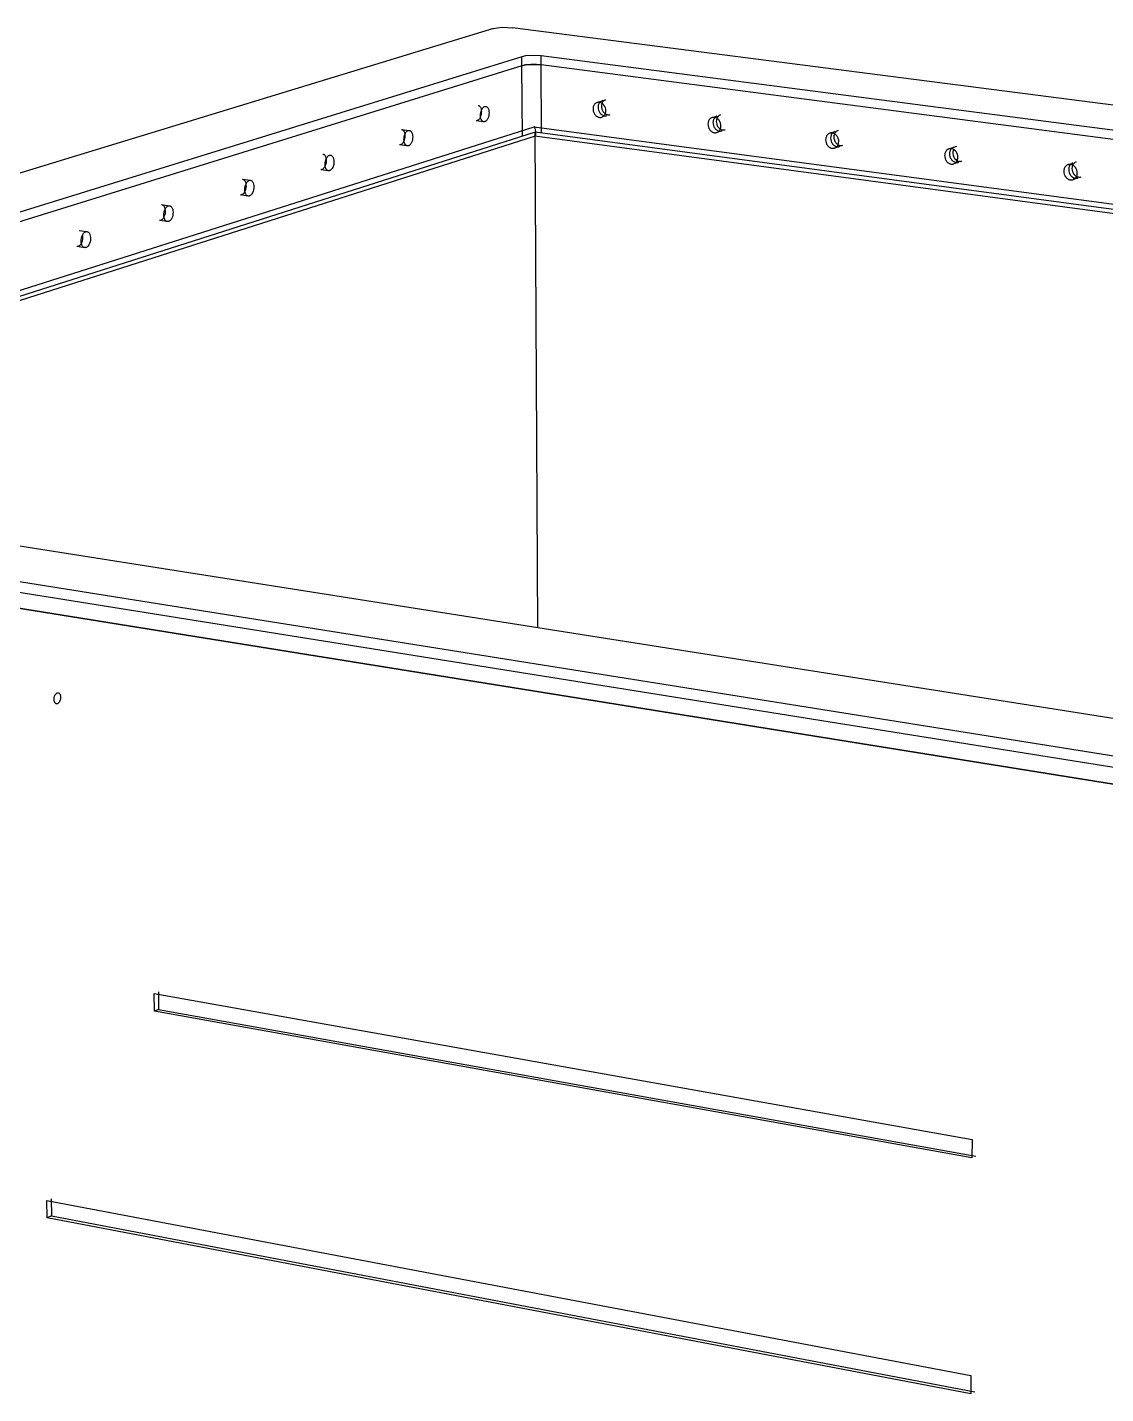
# Model space of a CAD drawing. Header units: millimetres. Extents: x 10366 to 13995, y 24552 to 29685.
# Drawn here: x 12716.2 to 13093.7, y 28599 to 29077.5 of the extents above; entities that cross this region are included whole.
import ezdxf

# ---------------------------------------------------------------- set-up
doc = ezdxf.new("R2010")
doc.units = ezdxf.units.MM
doc.header["$LTSCALE"] = 3
doc.layers.add('Default', color=7, linetype='Continuous')

msp = doc.modelspace()

# ---------------------------------------------------------------- linework, layer by layer
at = {"layer": 'Default'}
for points in [[(12879.37, 29077.11, 0), (12409.16, 28933.51, 0)], [(12879.37, 29077.11, 0), (12880.63, 29077.37, 0), (12882.41, 29077.53, 0), (12886.01, 29077.4, 0)], [(13556.88, 28990.93, 0), (12886.01, 29077.4, 0)], [(12889.34, 29067.25, 0), (12466.66, 28936.39, 0)], [(12889.36, 29064.07, 0), (12470.95, 28934.1, 0)], [(12889.36, 29064.07, 0), (12470.95, 28934.1, 0)], [(12896.05, 29067.56, 0), (12892.41, 29067.68, 0), (12890.61, 29067.52, 0), (12889.34, 29067.25, 0)], [(12889.36, 29064.07, 0), (12889.34, 29067.25, 0)], [(12889.36, 29064.07, 0), (12890.63, 29064.34, 0), (12892.43, 29064.5, 0), (12894.39, 29064.51, 0), (12896.06, 29064.37, 0)], [(12896.06, 29064.37, 0), (12894.39, 29064.51, 0), (12892.43, 29064.5, 0), (12890.63, 29064.34, 0), (12889.36, 29064.07, 0)], [(12889.5, 29039.41, 0), (12889.36, 29064.07, 0)], [(13505.06, 28988.33, 0), (12896.05, 29067.56, 0)], [(12896.06, 29064.37, 0), (12896.05, 29067.56, 0)], [(13504.94, 28984.91, 0), (12896.06, 29064.37, 0)], [(13504.94, 28984.91, 0), (12896.06, 29064.37, 0)], [(12896.18, 29040.54, 0), (12896.06, 29064.37, 0)], [(12873.99, 29050.19, 0), (12874.06, 29050.18, 0), (12874.13, 29050.16, 0), (12874.2, 29050.14, 0), (12874.33, 29050.06, 0), (12874.47, 29049.96, 0), (12874.59, 29049.84, 0), (12874.7, 29049.69, 0), (12874.81, 29049.51, 0), (12874.9, 29049.31, 0), (12875.03, 29048.88, 0), (12875.11, 29048.41, 0), (12875.14, 29047.93, 0), (12875.11, 29047.44, 0), (12875.03, 29046.92, 0), (12874.89, 29046.4, 0), (12874.69, 29045.92, 0), (12874.45, 29045.5, 0), (12874.32, 29045.33, 0), (12874.18, 29045.18, 0), (12874.04, 29045.06, 0), (12873.9, 29044.96, 0), (12873.77, 29044.89, 0), (12873.63, 29044.84, 0), (12873.5, 29044.81, 0), (12873.39, 29044.81, 0), (12873.29, 29044.81, 0)], [(12915.66, 29051.21, 0), (12917.43, 29051.77, 0)], [(12917.43, 29051.77, 0), (12917.23, 29051.69, 0), (12917.03, 29051.58, 0), (12916.84, 29051.45, 0), (12916.67, 29051.29, 0), (12916.51, 29051.11, 0), (12916.37, 29050.91, 0), (12916.25, 29050.7, 0), (12916.16, 29050.47, 0), (12916.08, 29050.23, 0), (12916.03, 29049.99, 0), (12915.99, 29049.51, 0), (12916.03, 29049.03, 0), (12916.15, 29048.52, 0), (12916.35, 29048.01, 0), (12916.64, 29047.55, 0), (12916.81, 29047.34, 0), (12917, 29047.15, 0), (12917.2, 29046.99, 0), (12917.41, 29046.85, 0), (12917.62, 29046.73, 0), (12917.83, 29046.64, 0), (12918.03, 29046.58, 0), (12918.24, 29046.54, 0), (12918.44, 29046.52, 0), (12918.65, 29046.53, 0), (12918.86, 29046.55, 0), (12919.07, 29046.61, 0)], [(12917.43, 29051.77, 0), (12917.23, 29051.69, 0), (12917.03, 29051.58, 0), (12916.84, 29051.45, 0), (12916.67, 29051.29, 0), (12916.51, 29051.11, 0), (12916.37, 29050.91, 0), (12916.25, 29050.7, 0), (12916.16, 29050.47, 0), (12916.08, 29050.23, 0), (12916.03, 29049.99, 0), (12915.99, 29049.51, 0), (12916.03, 29049.03, 0), (12916.15, 29048.52, 0), (12916.35, 29048.01, 0), (12916.64, 29047.55, 0), (12916.81, 29047.34, 0), (12917, 29047.15, 0), (12917.2, 29046.99, 0), (12917.41, 29046.85, 0), (12917.62, 29046.73, 0), (12917.83, 29046.64, 0), (12918.03, 29046.58, 0), (12918.24, 29046.54, 0), (12918.44, 29046.52, 0), (12918.65, 29046.53, 0), (12918.86, 29046.55, 0), (12919.07, 29046.61, 0)], [(12918.61, 29052.15, 0), (12918.41, 29052.07, 0), (12918.21, 29051.96, 0), (12918.02, 29051.83, 0), (12917.84, 29051.67, 0), (12917.69, 29051.49, 0), (12917.55, 29051.29, 0), (12917.43, 29051.07, 0), (12917.33, 29050.84, 0), (12917.26, 29050.61, 0), (12917.21, 29050.37, 0), (12917.17, 29049.89, 0), (12917.21, 29049.4, 0), (12917.32, 29048.89, 0), (12917.53, 29048.39, 0), (12917.82, 29047.92, 0), (12917.99, 29047.72, 0), (12918.18, 29047.53, 0), (12918.38, 29047.36, 0), (12918.58, 29047.22, 0), (12918.79, 29047.11, 0), (12919, 29047.02, 0), (12919.21, 29046.96, 0), (12919.42, 29046.92, 0), (12919.62, 29046.9, 0), (12919.83, 29046.9, 0), (12920.04, 29046.93, 0), (12920.25, 29046.98, 0)], [(12917.43, 29051.77, 0), (12918.61, 29052.15, 0)], [(12875.99, 29044.45, 0), (12873.29, 29044.81, 0)], [(12955.92, 29045.89, 0), (12957.67, 29046.46, 0)], [(12957.67, 29046.46, 0), (12957.46, 29046.38, 0), (12957.26, 29046.27, 0), (12957.07, 29046.13, 0), (12956.9, 29045.97, 0), (12956.74, 29045.79, 0), (12956.6, 29045.59, 0), (12956.48, 29045.37, 0), (12956.38, 29045.14, 0), (12956.31, 29044.9, 0), (12956.26, 29044.66, 0), (12956.22, 29044.18, 0), (12956.26, 29043.69, 0), (12956.38, 29043.18, 0), (12956.59, 29042.67, 0), (12956.73, 29042.43, 0), (12956.89, 29042.2, 0), (12957.06, 29042, 0), (12957.25, 29041.81, 0), (12957.45, 29041.64, 0), (12957.66, 29041.51, 0), (12957.87, 29041.39, 0), (12958.08, 29041.3, 0), (12958.29, 29041.24, 0), (12958.5, 29041.2, 0), (12958.7, 29041.19, 0), (12958.91, 29041.19, 0), (12959.13, 29041.22, 0), (12959.34, 29041.28, 0)], [(12957.67, 29046.46, 0), (12957.46, 29046.38, 0), (12957.26, 29046.27, 0), (12957.07, 29046.13, 0), (12956.9, 29045.97, 0), (12956.74, 29045.79, 0), (12956.6, 29045.59, 0), (12956.48, 29045.37, 0), (12956.38, 29045.14, 0), (12956.31, 29044.9, 0), (12956.26, 29044.66, 0), (12956.22, 29044.18, 0), (12956.26, 29043.69, 0), (12956.38, 29043.18, 0), (12956.59, 29042.67, 0), (12956.73, 29042.43, 0), (12956.89, 29042.2, 0), (12957.06, 29042, 0), (12957.25, 29041.81, 0), (12957.45, 29041.64, 0), (12957.66, 29041.51, 0), (12957.87, 29041.39, 0), (12958.08, 29041.3, 0), (12958.29, 29041.24, 0), (12958.5, 29041.2, 0), (12958.7, 29041.19, 0), (12958.91, 29041.19, 0), (12959.13, 29041.22, 0), (12959.34, 29041.28, 0)], [(12958.84, 29046.84, 0), (12958.63, 29046.76, 0), (12958.43, 29046.65, 0), (12958.24, 29046.51, 0), (12958.07, 29046.35, 0), (12957.91, 29046.17, 0), (12957.77, 29045.97, 0), (12957.65, 29045.75, 0), (12957.55, 29045.52, 0), (12957.48, 29045.28, 0), (12957.43, 29045.04, 0), (12957.39, 29044.56, 0), (12957.43, 29044.07, 0), (12957.55, 29043.56, 0), (12957.76, 29043.05, 0), (12957.9, 29042.81, 0), (12958.05, 29042.58, 0), (12958.23, 29042.38, 0), (12958.42, 29042.19, 0), (12958.62, 29042.02, 0), (12958.83, 29041.89, 0), (12959.04, 29041.77, 0), (12959.25, 29041.68, 0), (12959.46, 29041.62, 0), (12959.67, 29041.58, 0), (12959.87, 29041.57, 0), (12960.08, 29041.57, 0), (12960.3, 29041.6, 0), (12960.51, 29041.66, 0)], [(12525.24, 28925.54, 0), (12893.59, 29042.7, 0)], [(12893.98, 29040.84, 0), (12526.89, 28923.84, 0)], [(12847.21, 29041.79, 0), (12847.28, 29041.78, 0), (12847.35, 29041.76, 0), (12847.42, 29041.73, 0), (12847.56, 29041.66, 0), (12847.69, 29041.56, 0), (12847.82, 29041.43, 0), (12847.94, 29041.28, 0), (12848.04, 29041.1, 0), (12848.13, 29040.9, 0), (12848.27, 29040.46, 0), (12848.35, 29039.99, 0), (12848.38, 29039.51, 0), (12848.35, 29039.01, 0), (12848.27, 29038.48, 0), (12848.12, 29037.96, 0), (12847.92, 29037.48, 0), (12847.68, 29037.06, 0), (12847.54, 29036.89, 0), (12847.4, 29036.74, 0), (12847.26, 29036.61, 0), (12847.12, 29036.52, 0), (12846.98, 29036.44, 0), (12846.85, 29036.39, 0), (12846.71, 29036.37, 0), (12846.6, 29036.36, 0), (12846.5, 29036.37, 0)], [(12847.21, 29041.79, 0), (12849.92, 29041.43, 0)], [(12893.9, 29039.4, 0), (12893.92, 29039.4, 0), (12893.94, 29039.41, 0), (12893.96, 29039.42, 0), (12893.98, 29039.43, 0), (12894, 29039.44, 0), (12894.01, 29039.46, 0), (12894.05, 29039.51, 0), (12894.08, 29039.58, 0), (12894.11, 29039.65, 0), (12894.16, 29039.86, 0), (12894.2, 29040.15, 0), (12894.21, 29040.88, 0), (12894.13, 29041.6, 0), (12894, 29042.15, 0), (12893.93, 29042.35, 0), (12893.85, 29042.51, 0), (12893.81, 29042.57, 0), (12893.77, 29042.62, 0), (12893.73, 29042.66, 0), (12893.71, 29042.67, 0), (12893.7, 29042.69, 0), (12893.68, 29042.7, 0), (12893.66, 29042.7, 0), (12893.64, 29042.71, 0), (12893.62, 29042.71, 0)], [(12893.64, 29042.71, 0), (13460.59, 28967, 0)], [(13457.05, 28965.5, 0), (12893.98, 29040.84, 0)], [(12894.9, 28867.27, 0), (12893.98, 29040.84, 0)], [(12959.34, 29041.28, 0), (12957.59, 29040.71, 0)], [(12998.87, 29041.02, 0), (12998.65, 29040.94, 0), (12998.45, 29040.82, 0), (12998.26, 29040.69, 0), (12998.08, 29040.52, 0), (12997.92, 29040.34, 0), (12997.78, 29040.13, 0), (12997.66, 29039.91, 0), (12997.57, 29039.68, 0), (12997.5, 29039.44, 0), (12997.45, 29039.2, 0), (12997.41, 29038.72, 0), (12997.45, 29038.22, 0), (12997.57, 29037.71, 0), (12997.78, 29037.2, 0), (12997.92, 29036.96, 0), (12998.08, 29036.73, 0), (12998.26, 29036.53, 0), (12998.45, 29036.34, 0), (12998.66, 29036.17, 0), (12998.87, 29036.04, 0), (12999.08, 29035.92, 0), (12999.3, 29035.84, 0), (12999.51, 29035.78, 0), (12999.72, 29035.74, 0), (12999.93, 29035.72, 0), (13000.14, 29035.73, 0), (13000.35, 29035.76, 0), (13000.57, 29035.82, 0)], [(12998.87, 29041.02, 0), (12998.65, 29040.94, 0), (12998.45, 29040.82, 0), (12998.26, 29040.69, 0), (12998.08, 29040.52, 0), (12997.92, 29040.34, 0), (12997.78, 29040.13, 0), (12997.66, 29039.91, 0), (12997.57, 29039.68, 0), (12997.5, 29039.44, 0), (12997.45, 29039.2, 0), (12997.41, 29038.72, 0), (12997.45, 29038.22, 0), (12997.57, 29037.71, 0), (12997.78, 29037.2, 0), (12997.92, 29036.96, 0), (12998.08, 29036.73, 0), (12998.26, 29036.53, 0), (12998.45, 29036.34, 0), (12998.66, 29036.17, 0), (12998.87, 29036.04, 0), (12999.08, 29035.92, 0), (12999.3, 29035.84, 0), (12999.51, 29035.78, 0), (12999.72, 29035.74, 0), (12999.93, 29035.72, 0), (13000.14, 29035.73, 0), (13000.35, 29035.76, 0), (13000.57, 29035.82, 0)], [(13000.02, 29041.4, 0), (12999.81, 29041.32, 0), (12999.61, 29041.21, 0), (12999.42, 29041.07, 0), (12999.24, 29040.91, 0), (12999.08, 29040.72, 0), (12998.94, 29040.52, 0), (12998.82, 29040.3, 0), (12998.73, 29040.06, 0), (12998.65, 29039.83, 0), (12998.6, 29039.58, 0), (12998.57, 29039.1, 0), (12998.6, 29038.61, 0), (12998.73, 29038.09, 0), (12998.94, 29037.58, 0), (12999.08, 29037.34, 0), (12999.24, 29037.12, 0), (12999.42, 29036.91, 0), (12999.61, 29036.72, 0), (12999.82, 29036.56, 0), (13000.03, 29036.42, 0), (13000.24, 29036.31, 0), (13000.46, 29036.22, 0), (13000.67, 29036.16, 0), (13000.88, 29036.12, 0), (13001.08, 29036.11, 0), (13001.3, 29036.11, 0), (13001.51, 29036.15, 0), (13001.73, 29036.2, 0)], [(12893.93, 29039.41, 0), (12533.24, 28924.28, 0)], [(12849.21, 29036, 0), (12846.5, 29036.37, 0)], [(13454.24, 28964.32, 0), (12893.88, 29039.4, 0)], [(13000.57, 29035.82, 0), (12998.83, 29035.24, 0)], [(13038.8, 29034.94, 0), (13040.52, 29035.52, 0)], [(13040.52, 29035.52, 0), (13040.31, 29035.43, 0), (13040.1, 29035.32, 0), (13039.91, 29035.18, 0), (13039.73, 29035.01, 0), (13039.57, 29034.83, 0), (13039.43, 29034.62, 0), (13039.31, 29034.4, 0), (13039.22, 29034.16, 0), (13039.14, 29033.92, 0), (13039.09, 29033.68, 0), (13039.06, 29033.19, 0), (13039.1, 29032.7, 0), (13039.23, 29032.18, 0), (13039.44, 29031.67, 0), (13039.59, 29031.43, 0), (13039.75, 29031.2, 0), (13039.93, 29030.99, 0), (13040.12, 29030.81, 0), (13040.33, 29030.64, 0), (13040.54, 29030.51, 0), (13040.76, 29030.39, 0), (13040.98, 29030.31, 0), (13041.19, 29030.25, 0), (13041.4, 29030.21, 0), (13041.61, 29030.2, 0), (13041.83, 29030.21, 0), (13042.05, 29030.24, 0), (13042.26, 29030.3, 0)], [(13040.52, 29035.52, 0), (13040.31, 29035.43, 0), (13040.1, 29035.32, 0), (13039.91, 29035.18, 0), (13039.73, 29035.01, 0), (13039.57, 29034.83, 0), (13039.43, 29034.62, 0), (13039.31, 29034.4, 0), (13039.22, 29034.16, 0), (13039.14, 29033.92, 0), (13039.09, 29033.68, 0), (13039.06, 29033.19, 0), (13039.1, 29032.7, 0), (13039.23, 29032.18, 0), (13039.44, 29031.67, 0), (13039.59, 29031.43, 0), (13039.75, 29031.2, 0), (13039.93, 29030.99, 0), (13040.12, 29030.81, 0), (13040.33, 29030.64, 0), (13040.54, 29030.51, 0), (13040.76, 29030.39, 0), (13040.98, 29030.31, 0), (13041.19, 29030.25, 0), (13041.4, 29030.21, 0), (13041.61, 29030.2, 0), (13041.83, 29030.21, 0), (13042.05, 29030.24, 0), (13042.26, 29030.3, 0)], [(13040.52, 29035.52, 0), (13041.67, 29035.91, 0)], [(12819.61, 29033.14, 0), (12819.69, 29033.12, 0), (12819.76, 29033.1, 0), (12819.9, 29033.04, 0), (12820.04, 29032.96, 0), (12820.18, 29032.84, 0), (12820.3, 29032.7, 0), (12820.41, 29032.53, 0), (12820.51, 29032.34, 0), (12820.6, 29032.13, 0), (12820.72, 29031.67, 0), (12820.79, 29031.19, 0), (12820.8, 29030.71, 0), (12820.76, 29030.2, 0), (12820.66, 29029.66, 0), (12820.5, 29029.14, 0), (12820.28, 29028.67, 0), (12820.02, 29028.27, 0), (12819.89, 29028.11, 0), (12819.74, 29027.97, 0), (12819.6, 29027.86, 0), (12819.46, 29027.77, 0), (12819.32, 29027.71, 0), (12819.18, 29027.68, 0), (12819.03, 29027.66, 0), (12818.89, 29027.67, 0)], [(13040.41, 29034.67, 0), (13040.29, 29034.3, 0), (13040.22, 29033.92, 0), (13040.21, 29033.56, 0), (13040.23, 29033.18, 0), (13040.31, 29032.78, 0), (13040.44, 29032.39, 0), (13040.62, 29032, 0), (13040.86, 29031.64, 0), (13041.13, 29031.32, 0), (13041.44, 29031.06, 0), (13041.77, 29030.85, 0), (13042.1, 29030.71, 0), (13042.43, 29030.62, 0), (13042.75, 29030.59, 0), (13043.08, 29030.61, 0), (13043.25, 29030.64, 0), (13043.41, 29030.69, 0)], [(13042.26, 29030.3, 0), (13040.54, 29029.72, 0)], [(13083.4, 29030.4, 0), (13083.19, 29030.31, 0), (13082.98, 29030.19, 0), (13082.78, 29030.05, 0), (13082.6, 29029.88, 0), (13082.44, 29029.69, 0), (13082.3, 29029.48, 0), (13082.18, 29029.26, 0), (13082.09, 29029.02, 0), (13082.01, 29028.78, 0), (13081.96, 29028.54, 0), (13081.93, 29028.05, 0), (13081.97, 29027.55, 0), (13082.1, 29027.03, 0), (13082.33, 29026.52, 0), (13082.47, 29026.27, 0), (13082.64, 29026.05, 0), (13082.82, 29025.84, 0), (13083.02, 29025.65, 0), (13083.23, 29025.49, 0), (13083.44, 29025.36, 0), (13083.66, 29025.25, 0), (13083.88, 29025.16, 0), (13084.1, 29025.11, 0), (13084.31, 29025.07, 0), (13084.52, 29025.06, 0), (13084.74, 29025.07, 0), (13084.96, 29025.1, 0), (13085.18, 29025.16, 0)], [(12821.62, 29027.29, 0), (12818.89, 29027.67, 0)], [(13080.55, 29029.42, 0), (13082.26, 29030.01, 0)], [(13082.26, 29030.01, 0), (13082.05, 29029.92, 0), (13081.84, 29029.8, 0), (13081.64, 29029.66, 0), (13081.46, 29029.49, 0), (13081.3, 29029.3, 0), (13081.16, 29029.09, 0), (13081.04, 29028.87, 0), (13080.95, 29028.63, 0), (13080.87, 29028.39, 0), (13080.82, 29028.14, 0), (13080.79, 29027.66, 0), (13080.83, 29027.16, 0), (13080.96, 29026.64, 0), (13081.19, 29026.12, 0), (13081.33, 29025.88, 0), (13081.5, 29025.66, 0), (13081.68, 29025.45, 0), (13081.88, 29025.26, 0), (13082.09, 29025.1, 0), (13082.3, 29024.96, 0), (13082.52, 29024.85, 0), (13082.74, 29024.77, 0), (13082.96, 29024.71, 0), (13083.17, 29024.68, 0), (13083.38, 29024.66, 0), (13083.6, 29024.67, 0), (13083.82, 29024.71, 0), (13084.04, 29024.77, 0)], [(13082.26, 29030.01, 0), (13082.05, 29029.92, 0), (13081.84, 29029.8, 0), (13081.64, 29029.66, 0), (13081.46, 29029.49, 0), (13081.3, 29029.3, 0), (13081.16, 29029.09, 0), (13081.04, 29028.87, 0), (13080.95, 29028.63, 0), (13080.87, 29028.39, 0), (13080.82, 29028.14, 0), (13080.79, 29027.66, 0), (13080.83, 29027.16, 0), (13080.96, 29026.64, 0), (13081.19, 29026.12, 0), (13081.33, 29025.88, 0), (13081.5, 29025.66, 0), (13081.68, 29025.45, 0), (13081.88, 29025.26, 0), (13082.09, 29025.1, 0), (13082.3, 29024.96, 0), (13082.52, 29024.85, 0), (13082.74, 29024.77, 0), (13082.96, 29024.71, 0), (13083.17, 29024.68, 0), (13083.38, 29024.66, 0), (13083.6, 29024.67, 0), (13083.82, 29024.71, 0), (13084.04, 29024.77, 0)], [(12791.53, 29024.33, 0), (12791.67, 29024.29, 0), (12791.82, 29024.23, 0), (12791.96, 29024.14, 0), (12792.1, 29024.02, 0), (12792.22, 29023.88, 0), (12792.34, 29023.71, 0), (12792.44, 29023.52, 0), (12792.53, 29023.31, 0), (12792.66, 29022.85, 0), (12792.72, 29022.36, 0), (12792.73, 29021.87, 0), (12792.69, 29021.35, 0), (12792.59, 29020.82, 0), (12792.43, 29020.29, 0), (12792.21, 29019.81, 0), (12791.94, 29019.42, 0), (12791.8, 29019.25, 0), (12791.66, 29019.11, 0), (12791.51, 29019, 0), (12791.36, 29018.92, 0), (12791.22, 29018.85, 0), (12791.08, 29018.82, 0), (12790.93, 29018.8, 0), (12790.79, 29018.81, 0)], [(12791.53, 29024.33, 0), (12794.27, 29023.95, 0)], [(13084.04, 29024.77, 0), (13082.33, 29024.18, 0)], [(12793.53, 29018.43, 0), (12790.79, 29018.81, 0)], [(12763.19, 29015.44, 0), (12763.35, 29015.4, 0), (12763.49, 29015.34, 0), (12763.64, 29015.25, 0), (12763.78, 29015.13, 0), (12763.9, 29014.98, 0), (12764.02, 29014.81, 0), (12764.12, 29014.62, 0), (12764.21, 29014.41, 0), (12764.34, 29013.94, 0), (12764.41, 29013.45, 0), (12764.42, 29012.96, 0), (12764.38, 29012.44, 0), (12764.28, 29011.89, 0), (12764.11, 29011.37, 0), (12763.89, 29010.88, 0), (12763.62, 29010.48, 0), (12763.47, 29010.32, 0), (12763.33, 29010.18, 0), (12763.18, 29010.07, 0), (12763.03, 29009.98, 0), (12762.88, 29009.92, 0), (12762.74, 29009.88, 0), (12762.59, 29009.87, 0), (12762.44, 29009.87, 0)], [(12763.19, 29015.44, 0), (12765.95, 29015.05, 0)], [(12734.26, 29006.36, 0), (12737.03, 29005.97, 0)], [(12765.2, 29009.49, 0), (12762.44, 29009.87, 0)], [(12735.45, 29004.74, 0), (12735.51, 29004.08, 0), (12735.47, 29003.38, 0), (12735.32, 29002.64, 0), (12735.2, 29002.28, 0), (12735.06, 29001.95, 0), (12734.89, 29001.64, 0), (12734.7, 29001.38, 0), (12734.5, 29001.15, 0), (12734.3, 29000.98, 0), (12734.1, 29000.86, 0), (12734, 29000.81, 0), (12733.9, 29000.78, 0), (12733.8, 29000.76, 0), (12733.7, 29000.74, 0), (12733.6, 29000.74, 0), (12733.49, 29000.75, 0)], [(12736.26, 29000.35, 0), (12733.49, 29000.75, 0)], [(12467.53, 28934.63, 0), (13128.93, 28830.38, 0)], [(12409.94, 28931.75, 0), (13144.89, 28814.61, 0)], [(12410.08, 28928.15, 0), (13144.84, 28810.65, 0)], [(12439.26, 28918.1, 0), (13109.6, 28810.37, 0)], [(13109.6, 28810.37, 0), (12439.27, 28918.1, 0)], [(12760.56, 28739.09, 0), (13046.97, 28687.96, 0)], [(12760.65, 28732.92, 0), (12760.56, 28739.09, 0)], [(12762.03, 28739.68, 0), (12762.12, 28733.52, 0)], [(12762.12, 28733.52, 0), (12760.65, 28732.92, 0)], [(13046.93, 28681.56, 0), (12760.65, 28732.92, 0)], [(12762.12, 28733.52, 0), (13048.33, 28682.2, 0)], [(13046.97, 28687.96, 0), (13046.93, 28681.56, 0)], [(12723.02, 28666.64, 0), (13046.53, 28605.28, 0)], [(12723.12, 28660.57, 0), (12723.02, 28666.64, 0)], [(12724.49, 28667.26, 0), (12724.6, 28661.19, 0)], [(12724.6, 28661.19, 0), (12723.12, 28660.57, 0)], [(13046.5, 28598.96, 0), (12723.12, 28660.57, 0)], [(12724.6, 28661.19, 0), (13047.88, 28599.63, 0)], [(13046.53, 28605.28, 0), (13046.5, 28598.96, 0)]]:
    msp.add_polyline3d(points, dxfattribs=at)
for points in [[(12874.84, 29046.67, 0), (12874.86, 29047.16, 0), (12874.94, 29047.68, 0), (12875.08, 29048.2, 0), (12875.27, 29048.69, 0), (12875.5, 29049.11, 0), (12875.64, 29049.29, 0), (12875.77, 29049.44, 0), (12875.91, 29049.57, 0), (12876.05, 29049.67, 0), (12876.19, 29049.75, 0), (12876.32, 29049.8, 0), (12876.46, 29049.83, 0), (12876.59, 29049.84, 0), (12876.66, 29049.84, 0), (12876.73, 29049.83, 0), (12876.8, 29049.81, 0), (12876.87, 29049.79, 0), (12877.01, 29049.72, 0), (12877.14, 29049.62, 0), (12877.27, 29049.5, 0), (12877.38, 29049.35, 0), (12877.49, 29049.18, 0), (12877.58, 29048.99, 0), (12877.72, 29048.56, 0), (12877.81, 29048.09, 0), (12877.83, 29047.61, 0), (12877.81, 29047.12, 0), (12877.74, 29046.6, 0), (12877.6, 29046.08, 0), (12877.41, 29045.6, 0), (12877.17, 29045.18, 0), (12877.04, 29045, 0), (12876.91, 29044.85, 0), (12876.77, 29044.72, 0), (12876.63, 29044.62, 0), (12876.49, 29044.54, 0), (12876.36, 29044.49, 0), (12876.22, 29044.46, 0), (12876.08, 29044.45, 0), (12876.01, 29044.45, 0), (12875.94, 29044.46, 0), (12875.87, 29044.48, 0), (12875.8, 29044.5, 0), (12875.67, 29044.57, 0), (12875.53, 29044.66, 0), (12875.41, 29044.78, 0), (12875.29, 29044.93, 0), (12875.19, 29045.1, 0), (12875.09, 29045.29, 0), (12874.95, 29045.73, 0), (12874.87, 29046.2, 0)], [(12918.74, 29048.33, 0), (12918.7, 29048.81, 0), (12918.58, 29049.32, 0), (12918.37, 29049.83, 0), (12918.07, 29050.29, 0), (12917.9, 29050.5, 0), (12917.71, 29050.68, 0), (12917.51, 29050.84, 0), (12917.3, 29050.98, 0), (12917.09, 29051.09, 0), (12916.88, 29051.18, 0), (12916.67, 29051.24, 0), (12916.47, 29051.28, 0), (12916.27, 29051.29, 0), (12916.06, 29051.29, 0), (12915.85, 29051.26, 0), (12915.64, 29051.2, 0), (12915.43, 29051.12, 0), (12915.24, 29051.01, 0), (12915.05, 29050.87, 0), (12914.88, 29050.71, 0), (12914.72, 29050.53, 0), (12914.58, 29050.33, 0), (12914.47, 29050.11, 0), (12914.38, 29049.88, 0), (12914.31, 29049.64, 0), (12914.23, 29049.16, 0), (12914.23, 29048.68, 0), (12914.31, 29048.18, 0), (12914.48, 29047.67, 0), (12914.73, 29047.19, 0), (12914.89, 29046.96, 0), (12915.07, 29046.75, 0), (12915.25, 29046.57, 0), (12915.45, 29046.41, 0), (12915.66, 29046.27, 0), (12915.87, 29046.16, 0), (12916.08, 29046.07, 0), (12916.29, 29046.01, 0), (12916.49, 29045.97, 0), (12916.69, 29045.96, 0), (12916.9, 29045.96, 0), (12917.11, 29045.99, 0), (12917.32, 29046.05, 0), (12917.53, 29046.13, 0), (12917.72, 29046.24, 0), (12917.91, 29046.38, 0), (12918.08, 29046.54, 0), (12918.24, 29046.72, 0), (12918.38, 29046.92, 0), (12918.49, 29047.14, 0), (12918.58, 29047.37, 0), (12918.66, 29047.61, 0), (12918.7, 29047.85, 0)], [(12959.03, 29042.99, 0), (12958.99, 29043.49, 0), (12958.87, 29044, 0), (12958.66, 29044.5, 0), (12958.52, 29044.74, 0), (12958.36, 29044.97, 0), (12958.19, 29045.18, 0), (12958, 29045.36, 0), (12957.8, 29045.53, 0), (12957.59, 29045.67, 0), (12957.37, 29045.78, 0), (12957.16, 29045.86, 0), (12956.95, 29045.93, 0), (12956.75, 29045.96, 0), (12956.54, 29045.98, 0), (12956.33, 29045.97, 0), (12956.12, 29045.94, 0), (12955.91, 29045.89, 0), (12955.7, 29045.8, 0), (12955.5, 29045.69, 0), (12955.31, 29045.56, 0), (12955.13, 29045.4, 0), (12954.97, 29045.21, 0), (12954.84, 29045.01, 0), (12954.72, 29044.79, 0), (12954.63, 29044.56, 0), (12954.55, 29044.32, 0), (12954.5, 29044.08, 0), (12954.47, 29043.6, 0), (12954.5, 29043.11, 0), (12954.63, 29042.6, 0), (12954.84, 29042.09, 0), (12954.98, 29041.85, 0), (12955.14, 29041.63, 0), (12955.31, 29041.42, 0), (12955.5, 29041.23, 0), (12955.7, 29041.07, 0), (12955.91, 29040.93, 0), (12956.12, 29040.82, 0), (12956.34, 29040.73, 0), (12956.55, 29040.67, 0), (12956.75, 29040.63, 0), (12956.96, 29040.62, 0), (12957.17, 29040.62, 0), (12957.38, 29040.65, 0), (12957.59, 29040.71, 0), (12957.8, 29040.79, 0), (12958, 29040.9, 0), (12958.19, 29041.04, 0), (12958.37, 29041.2, 0), (12958.52, 29041.38, 0), (12958.66, 29041.59, 0), (12958.78, 29041.8, 0), (12958.87, 29042.03, 0), (12958.95, 29042.27, 0), (12959, 29042.51, 0)], [(12848.04, 29038.23, 0), (12848.06, 29038.73, 0), (12848.14, 29039.25, 0), (12848.28, 29039.78, 0), (12848.47, 29040.27, 0), (12848.71, 29040.69, 0), (12848.85, 29040.87, 0), (12848.98, 29041.03, 0), (12849.12, 29041.16, 0), (12849.27, 29041.26, 0), (12849.41, 29041.34, 0), (12849.54, 29041.39, 0), (12849.68, 29041.42, 0), (12849.82, 29041.44, 0), (12849.89, 29041.43, 0), (12849.96, 29041.42, 0), (12850.03, 29041.4, 0), (12850.11, 29041.38, 0), (12850.25, 29041.31, 0), (12850.38, 29041.22, 0), (12850.51, 29041.1, 0), (12850.63, 29040.95, 0), (12850.73, 29040.77, 0), (12850.83, 29040.58, 0), (12850.97, 29040.15, 0), (12851.06, 29039.67, 0), (12851.09, 29039.19, 0), (12851.07, 29038.7, 0), (12850.99, 29038.17, 0), (12850.85, 29037.65, 0), (12850.66, 29037.16, 0), (12850.42, 29036.74, 0), (12850.28, 29036.56, 0), (12850.15, 29036.4, 0), (12850.01, 29036.27, 0), (12849.86, 29036.17, 0), (12849.72, 29036.09, 0), (12849.59, 29036.04, 0), (12849.45, 29036, 0), (12849.31, 29035.99, 0), (12849.24, 29036, 0), (12849.17, 29036.01, 0), (12849.1, 29036.02, 0), (12849.03, 29036.05, 0), (12848.89, 29036.11, 0), (12848.75, 29036.21, 0), (12848.62, 29036.33, 0), (12848.5, 29036.48, 0), (12848.4, 29036.65, 0), (12848.3, 29036.85, 0), (12848.16, 29037.28, 0), (12848.07, 29037.75, 0)], [(13000.28, 29037.54, 0), (13000.25, 29038.03, 0), (13000.12, 29038.55, 0), (12999.91, 29039.05, 0), (12999.77, 29039.29, 0), (12999.61, 29039.52, 0), (12999.43, 29039.73, 0), (12999.24, 29039.92, 0), (12999.04, 29040.08, 0), (12998.83, 29040.22, 0), (12998.61, 29040.34, 0), (12998.4, 29040.42, 0), (12998.19, 29040.48, 0), (12997.98, 29040.52, 0), (12997.77, 29040.54, 0), (12997.56, 29040.53, 0), (12997.34, 29040.5, 0), (12997.13, 29040.45, 0), (12996.92, 29040.36, 0), (12996.71, 29040.25, 0), (12996.52, 29040.12, 0), (12996.34, 29039.95, 0), (12996.18, 29039.77, 0), (12996.04, 29039.56, 0), (12995.93, 29039.34, 0), (12995.83, 29039.11, 0), (12995.76, 29038.87, 0), (12995.71, 29038.63, 0), (12995.67, 29038.15, 0), (12995.7, 29037.66, 0), (12995.83, 29037.14, 0), (12996.04, 29036.63, 0), (12996.18, 29036.39, 0), (12996.34, 29036.16, 0), (12996.52, 29035.96, 0), (12996.71, 29035.77, 0), (12996.91, 29035.6, 0), (12997.12, 29035.46, 0), (12997.33, 29035.35, 0), (12997.55, 29035.26, 0), (12997.76, 29035.2, 0), (12997.97, 29035.16, 0), (12998.18, 29035.15, 0), (12998.39, 29035.15, 0), (12998.6, 29035.18, 0), (12998.82, 29035.24, 0), (12999.03, 29035.32, 0), (12999.23, 29035.43, 0), (12999.43, 29035.57, 0), (12999.6, 29035.73, 0), (12999.76, 29035.92, 0), (12999.9, 29036.12, 0), (13000.02, 29036.34, 0), (13000.12, 29036.57, 0), (13000.19, 29036.81, 0), (13000.24, 29037.05, 0)], [(12820.43, 29029.54, 0), (12820.45, 29030.04, 0), (12820.53, 29030.57, 0), (12820.67, 29031.1, 0), (12820.86, 29031.59, 0), (12821.11, 29032.02, 0), (12821.24, 29032.2, 0), (12821.38, 29032.36, 0), (12821.53, 29032.49, 0), (12821.67, 29032.6, 0), (12821.81, 29032.68, 0), (12821.95, 29032.73, 0), (12822.09, 29032.76, 0), (12822.23, 29032.77, 0), (12822.38, 29032.76, 0), (12822.45, 29032.74, 0), (12822.52, 29032.72, 0), (12822.67, 29032.65, 0), (12822.8, 29032.56, 0), (12822.93, 29032.43, 0), (12823.06, 29032.28, 0), (12823.17, 29032.11, 0), (12823.26, 29031.91, 0), (12823.41, 29031.48, 0), (12823.5, 29031, 0), (12823.53, 29030.52, 0), (12823.51, 29030.02, 0), (12823.43, 29029.49, 0), (12823.29, 29028.96, 0), (12823.09, 29028.46, 0), (12822.85, 29028.04, 0), (12822.72, 29027.85, 0), (12822.58, 29027.7, 0), (12822.43, 29027.57, 0), (12822.29, 29027.46, 0), (12822.15, 29027.38, 0), (12822.01, 29027.33, 0), (12821.87, 29027.3, 0), (12821.72, 29027.28, 0), (12821.58, 29027.3, 0), (12821.51, 29027.31, 0), (12821.43, 29027.34, 0), (12821.29, 29027.41, 0), (12821.15, 29027.5, 0), (12821.02, 29027.62, 0), (12820.9, 29027.77, 0), (12820.79, 29027.95, 0), (12820.7, 29028.14, 0), (12820.55, 29028.58, 0), (12820.46, 29029.06, 0)], [(13042, 29032.02, 0), (13041.97, 29032.51, 0), (13041.84, 29033.03, 0), (13041.63, 29033.54, 0), (13041.49, 29033.79, 0), (13041.33, 29034.01, 0), (13041.15, 29034.22, 0), (13040.95, 29034.41, 0), (13040.75, 29034.58, 0), (13040.54, 29034.72, 0), (13040.32, 29034.83, 0), (13040.1, 29034.92, 0), (13039.89, 29034.98, 0), (13039.68, 29035.02, 0), (13039.47, 29035.04, 0), (13039.25, 29035.03, 0), (13039.03, 29035, 0), (13038.82, 29034.95, 0), (13038.6, 29034.86, 0), (13038.4, 29034.75, 0), (13038.2, 29034.61, 0), (13038.02, 29034.45, 0), (13037.86, 29034.26, 0), (13037.72, 29034.06, 0), (13037.6, 29033.84, 0), (13037.5, 29033.61, 0), (13037.42, 29033.36, 0), (13037.37, 29033.12, 0), (13037.33, 29032.64, 0), (13037.37, 29032.14, 0), (13037.49, 29031.62, 0), (13037.7, 29031.11, 0), (13037.85, 29030.87, 0), (13038.01, 29030.64, 0), (13038.18, 29030.43, 0), (13038.38, 29030.24, 0), (13038.58, 29030.08, 0), (13038.79, 29029.94, 0), (13039.01, 29029.82, 0), (13039.23, 29029.73, 0), (13039.44, 29029.67, 0), (13039.65, 29029.63, 0), (13039.86, 29029.62, 0), (13040.08, 29029.62, 0), (13040.3, 29029.65, 0), (13040.51, 29029.71, 0), (13040.73, 29029.79, 0), (13040.93, 29029.9, 0), (13041.13, 29030.04, 0), (13041.31, 29030.2, 0), (13041.47, 29030.39, 0), (13041.61, 29030.59, 0), (13041.73, 29030.81, 0), (13041.83, 29031.05, 0), (13041.91, 29031.29, 0), (13041.96, 29031.53, 0)], [(13083.8, 29026.49, 0), (13083.77, 29026.98, 0), (13083.64, 29027.51, 0), (13083.43, 29028.02, 0), (13083.29, 29028.26, 0), (13083.12, 29028.49, 0), (13082.94, 29028.71, 0), (13082.75, 29028.9, 0), (13082.54, 29029.06, 0), (13082.33, 29029.2, 0), (13082.11, 29029.32, 0), (13081.89, 29029.41, 0), (13081.67, 29029.47, 0), (13081.46, 29029.51, 0), (13081.25, 29029.53, 0), (13081.03, 29029.52, 0), (13080.81, 29029.49, 0), (13080.59, 29029.43, 0), (13080.37, 29029.35, 0), (13080.16, 29029.24, 0), (13079.97, 29029.1, 0), (13079.78, 29028.94, 0), (13079.62, 29028.75, 0), (13079.47, 29028.54, 0), (13079.35, 29028.32, 0), (13079.25, 29028.09, 0), (13079.17, 29027.84, 0), (13079.12, 29027.6, 0), (13079.08, 29027.11, 0), (13079.11, 29026.61, 0), (13079.24, 29026.09, 0), (13079.45, 29025.58, 0), (13079.59, 29025.34, 0), (13079.76, 29025.11, 0), (13079.94, 29024.89, 0), (13080.13, 29024.7, 0), (13080.34, 29024.54, 0), (13080.55, 29024.4, 0), (13080.77, 29024.28, 0), (13080.99, 29024.19, 0), (13081.21, 29024.13, 0), (13081.42, 29024.09, 0), (13081.63, 29024.07, 0), (13081.85, 29024.08, 0), (13082.07, 29024.11, 0), (13082.29, 29024.17, 0), (13082.51, 29024.25, 0), (13082.71, 29024.36, 0), (13082.91, 29024.5, 0), (13083.09, 29024.66, 0), (13083.26, 29024.85, 0), (13083.41, 29025.06, 0), (13083.53, 29025.28, 0), (13083.63, 29025.51, 0), (13083.7, 29025.75, 0), (13083.76, 29026, 0)], [(12792.32, 29020.69, 0), (12792.34, 29021.19, 0), (12792.42, 29021.73, 0), (12792.56, 29022.26, 0), (12792.76, 29022.76, 0), (12793.01, 29023.2, 0), (12793.14, 29023.38, 0), (12793.29, 29023.54, 0), (12793.43, 29023.67, 0), (12793.58, 29023.78, 0), (12793.72, 29023.86, 0), (12793.86, 29023.91, 0), (12794.01, 29023.94, 0), (12794.15, 29023.96, 0), (12794.3, 29023.94, 0), (12794.45, 29023.9, 0), (12794.59, 29023.83, 0), (12794.73, 29023.74, 0), (12794.87, 29023.61, 0), (12794.99, 29023.46, 0), (12795.1, 29023.29, 0), (12795.2, 29023.09, 0), (12795.35, 29022.65, 0), (12795.44, 29022.17, 0), (12795.48, 29021.68, 0), (12795.45, 29021.18, 0), (12795.38, 29020.65, 0), (12795.24, 29020.11, 0), (12795.04, 29019.61, 0), (12794.79, 29019.18, 0), (12794.65, 29019, 0), (12794.51, 29018.84, 0), (12794.36, 29018.71, 0), (12794.22, 29018.6, 0), (12794.07, 29018.52, 0), (12793.93, 29018.46, 0), (12793.79, 29018.43, 0), (12793.64, 29018.42, 0), (12793.5, 29018.43, 0), (12793.35, 29018.47, 0), (12793.2, 29018.54, 0), (12793.06, 29018.64, 0), (12792.93, 29018.76, 0), (12792.8, 29018.91, 0), (12792.69, 29019.08, 0), (12792.59, 29019.28, 0), (12792.44, 29019.72, 0), (12792.35, 29020.2, 0)], [(12763.97, 29011.76, 0), (12763.99, 29012.27, 0), (12764.06, 29012.81, 0), (12764.21, 29013.35, 0), (12764.41, 29013.85, 0), (12764.66, 29014.29, 0), (12764.8, 29014.48, 0), (12764.95, 29014.64, 0), (12765.09, 29014.77, 0), (12765.24, 29014.88, 0), (12765.39, 29014.96, 0), (12765.53, 29015.02, 0), (12765.68, 29015.05, 0), (12765.83, 29015.06, 0), (12765.98, 29015.05, 0), (12766.13, 29015.01, 0), (12766.28, 29014.94, 0), (12766.42, 29014.84, 0), (12766.56, 29014.72, 0), (12766.68, 29014.57, 0), (12766.8, 29014.39, 0), (12766.9, 29014.2, 0), (12767.05, 29013.75, 0), (12767.15, 29013.27, 0), (12767.18, 29012.78, 0), (12767.16, 29012.27, 0), (12767.08, 29011.73, 0), (12766.94, 29011.19, 0), (12766.74, 29010.69, 0), (12766.48, 29010.25, 0), (12766.35, 29010.06, 0), (12766.2, 29009.9, 0), (12766.05, 29009.77, 0), (12765.9, 29009.66, 0), (12765.76, 29009.58, 0), (12765.61, 29009.52, 0), (12765.47, 29009.49, 0), (12765.32, 29009.48, 0), (12765.17, 29009.49, 0), (12765.02, 29009.53, 0), (12764.87, 29009.6, 0), (12764.73, 29009.69, 0), (12764.59, 29009.82, 0), (12764.46, 29009.97, 0), (12764.35, 29010.15, 0), (12764.25, 29010.34, 0), (12764.09, 29010.79, 0), (12764, 29011.27, 0)], [(12735.01, 29002.65, 0), (12735.03, 29003.16, 0), (12735.11, 29003.7, 0), (12735.25, 29004.25, 0), (12735.46, 29004.76, 0), (12735.71, 29005.2, 0), (12735.85, 29005.39, 0), (12736, 29005.55, 0), (12736.15, 29005.68, 0), (12736.3, 29005.79, 0), (12736.45, 29005.87, 0), (12736.6, 29005.93, 0), (12736.75, 29005.97, 0), (12736.9, 29005.98, 0), (12737.05, 29005.97, 0), (12737.21, 29005.93, 0), (12737.36, 29005.86, 0), (12737.5, 29005.76, 0), (12737.64, 29005.64, 0), (12737.77, 29005.48, 0), (12737.89, 29005.31, 0), (12737.99, 29005.11, 0), (12738.08, 29004.89, 0), (12738.2, 29004.42, 0), (12738.27, 29003.92, 0), (12738.28, 29003.43, 0), (12738.23, 29002.9, 0), (12738.12, 29002.35, 0), (12737.94, 29001.82, 0), (12737.71, 29001.34, 0), (12737.44, 29000.94, 0), (12737.29, 29000.78, 0), (12737.14, 29000.64, 0), (12736.99, 29000.53, 0), (12736.84, 29000.45, 0), (12736.69, 29000.39, 0), (12736.54, 29000.36, 0), (12736.39, 29000.35, 0), (12736.24, 29000.36, 0), (12736.08, 29000.4, 0), (12735.93, 29000.47, 0), (12735.79, 29000.56, 0), (12735.65, 29000.69, 0), (12735.52, 29000.84, 0), (12735.4, 29001.02, 0), (12735.3, 29001.21, 0), (12735.21, 29001.43, 0), (12735.08, 29001.9, 0), (12735.03, 29002.28, 0)], [(12725.53, 28842.1, 0), (12725.54, 28842.46, 0), (12725.6, 28842.83, 0), (12725.7, 28843.21, 0), (12725.84, 28843.57, 0), (12726.02, 28843.88, 0), (12726.22, 28844.13, 0), (12726.32, 28844.23, 0), (12726.43, 28844.31, 0), (12726.53, 28844.37, 0), (12726.63, 28844.42, 0), (12726.74, 28844.45, 0), (12726.84, 28844.46, 0), (12726.95, 28844.46, 0), (12727.06, 28844.44, 0), (12727.16, 28844.39, 0), (12727.26, 28844.33, 0), (12727.36, 28844.25, 0), (12727.45, 28844.15, 0), (12727.53, 28844.04, 0), (12727.6, 28843.9, 0), (12727.66, 28843.76, 0), (12727.75, 28843.44, 0), (12727.8, 28843.1, 0), (12727.8, 28842.76, 0), (12727.77, 28842.39, 0), (12727.69, 28842.01, 0), (12727.57, 28841.64, 0), (12727.41, 28841.3, 0), (12727.22, 28841.02, 0), (12727.12, 28840.9, 0), (12727.01, 28840.81, 0), (12726.91, 28840.73, 0), (12726.8, 28840.66, 0), (12726.7, 28840.62, 0), (12726.6, 28840.59, 0), (12726.49, 28840.58, 0), (12726.38, 28840.58, 0), (12726.28, 28840.6, 0), (12726.17, 28840.64, 0), (12726.07, 28840.7, 0), (12725.97, 28840.78, 0), (12725.88, 28840.88, 0), (12725.8, 28841, 0), (12725.73, 28841.13, 0), (12725.67, 28841.28, 0), (12725.58, 28841.6, 0), (12725.54, 28841.85, 0)]]:
    msp.add_polyline3d(points, close=True, dxfattribs=at)

doc.saveas('drawing.dxf')
